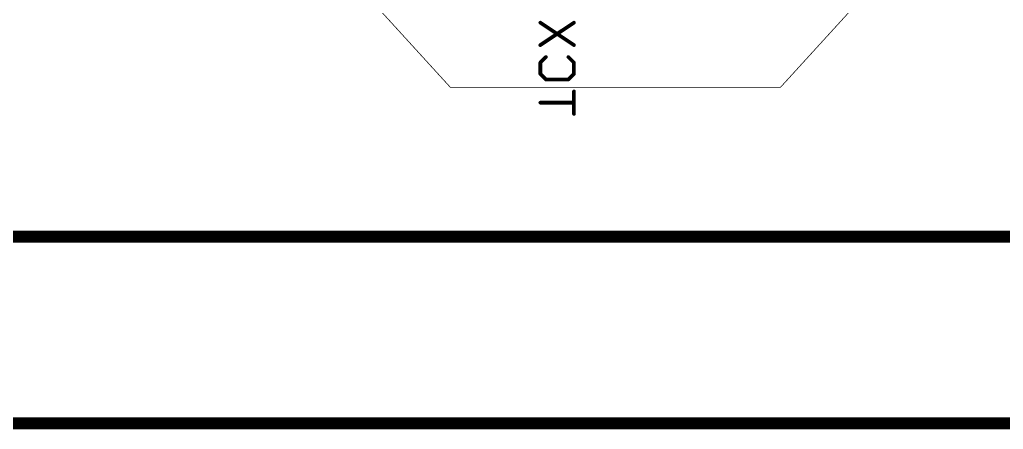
# Model space of a CAD drawing. Extents: x 34.1 to 120.9, y -11.6 to 61.2.
# Drawn here: x 54.75 to 88.19, y -11.63 to 2.3 of the extents above; entities that cross this region are included whole.
import ezdxf

# ---------------------------------------------------------------- set-up
doc = ezdxf.new("R2010")
doc.units = 0
for name, color, linetype in [('1', 22, 'CONTINUOUS'), ('16', 175, 'CONTINUOUS'), ('20', 7, 'CONTINUOUS'), ('26', 253, 'CONTINUOUS')]:
    doc.layers.add(name, color=color, linetype=linetype)

msp = doc.modelspace()

# ---------------------------------------------------------------- linework, layer by layer
at = {"layer": '1', "const_width": 0.4064}
msp.add_lwpolyline([(34.29, -11.43), (120.65, -11.43)], dxfattribs=at)
at = {"layer": '16', "const_width": 0.4064}
msp.add_lwpolyline([(40.64, -5.08), (110.49, -5.08)], dxfattribs=at)
at = {"layer": '20'}
for points, const_width in [([(50.0126, 38.7604, 0.1623), (69.3928, 0)], 0.0254), ([(80.6196, 0, 0.1623), (99.9998, 38.7604)], 0.0254), ([(69.3928, 0.0064, 1), (69.3928, -0.0064)], 0.0127), ([(69.3883, -0.0045, 1), (69.3973, 0.0045)], 0.0127), ([(80.6151, 0.0045, 1), (80.6241, -0.0045)], 0.0127), ([(80.6196, -0.0064, 1), (80.6196, 0.0064)], 0.0127)]:
    msp.add_lwpolyline(points, format="xyb", dxfattribs=dict(at, const_width=const_width))
at = {"layer": '20', "const_width": 0.0254}
msp.add_lwpolyline([(80.6196, 0), (69.3928, 0)], dxfattribs=at)
at = {"layer": '26', "const_width": 0.0635}
for points in [[(72.4711, 2.2232, 1), (72.4359, 2.1703)], [(73.6151, 2.1703, 1), (73.5799, 2.2232)], [(72.4359, 1.4605, 1), (72.4711, 1.4077)], [(73.5799, 1.4077, 1), (73.6151, 1.4605)], [(72.6666, 1.0049, 1), (72.6217, 1.0498)], [(73.4293, 1.0498, 1), (73.3844, 1.0049)], [(72.431, 0.8591, 1), (72.476, 0.8142)], [(72.4853, 0.8367, 1), (72.4218, 0.8367)], [(73.6292, 0.8367, 1), (73.5657, 0.8367)], [(73.575, 0.8142, 1), (73.6199, 0.8591)], [(72.476, 0.4778, 1), (72.431, 0.4329)], [(72.4218, 0.4554, 1), (72.4853, 0.4554)], [(73.5657, 0.4554, 1), (73.6292, 0.4554)], [(73.6199, 0.4329, 1), (73.575, 0.4778)], [(72.6442, 0.2964, 1), (72.6442, 0.2329)], [(72.6217, 0.2422, 1), (72.6666, 0.2872)], [(73.3844, 0.2872, 1), (73.4293, 0.2422)], [(73.4068, 0.2329, 1), (73.4068, 0.2964)], [(73.6292, -0.142, 1), (73.5657, -0.142)], [(72.4535, -0.4916, 1), (72.4535, -0.5551)], [(73.5975, -0.5551, 1), (73.5975, -0.4916)], [(73.5657, -0.9047, 1), (73.6292, -0.9047)]]:
    msp.add_lwpolyline(points, format="xyb", dxfattribs=at)
at = {"layer": '26', "const_width": 0.127}
for points in [[(73.5975, 1.4341), (72.4535, 2.1967)], [(73.5975, 2.1967), (72.4535, 1.4341)], [(72.4535, 0.8367), (72.6442, 1.0273)], [(73.4068, 1.0273), (73.5975, 0.8367)], [(72.4535, 0.4554), (72.4535, 0.8367)], [(73.5975, 0.8367), (73.5975, 0.4554)], [(72.6442, 0.2647), (72.4535, 0.4554)], [(73.5975, 0.4554), (73.4068, 0.2647)], [(73.4068, 0.2647), (72.6442, 0.2647)], [(73.5975, -0.9047), (73.5975, -0.142)], [(72.4535, -0.5234), (73.5975, -0.5234)]]:
    msp.add_lwpolyline(points, dxfattribs=at)

doc.saveas('drawing.dxf')
